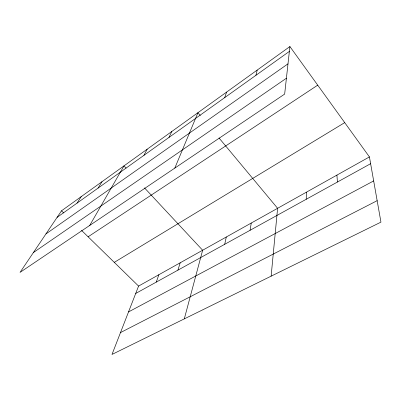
<?xml version="1.0" encoding="UTF-8"?>
<svg xmlns="http://www.w3.org/2000/svg" width="401" height="401" viewBox="0 0 401 401"><rect width="100%" height="100%" fill="white"/><g stroke="black" fill="none" stroke-linecap="round" stroke-linejoin="round"><path stroke-width="0.6" d="M306.239 199.262L306.369 192.199M271.131 276.164L277.602 208.294L219.026 137.984M289.903 46.556L284.66 94.085L20.05 272.379L61.503 210.816L289.903 46.556L369.426 156.921L380.95 222.139L111.999 354.444L138.571 286.083L369.426 156.921M250.079 230.284L251.242 223.046M224.705 244.304L226.289 237.006M255.933 75.303L257.186 70.09M184.3 318.875L202.645 250.234L144.505 187.894M177.899 270.159L180.199 262.79M224.73 97.598L226.6 92.08M156.265 282.109L158.866 274.725M174.801 168.109L197.954 112.686L200.294 115.493M168.961 137.453L171.828 131.473M143.944 155.327L147.212 149.177M89.724 225.432L123.979 165.884L126.069 168.124M98.09 188.094L102.014 181.678M77.022 203.147L81.223 196.635M57.067 217.402L289.367 51.413M45.93 233.943L287.998 63.834M33.398 252.56L286.409 78.235M88.11 236.801L317.717 85.162M114.285 262.364L344.71 122.621M135.698 293.472L370.624 163.698M128.52 311.938L373.667 180.916M120.49 332.594L377.156 200.67M61.503 210.816L63.674 212.936M81.533 230.38L138.571 286.083M336.925 175.107L337.416 182.044"/></g></svg>
